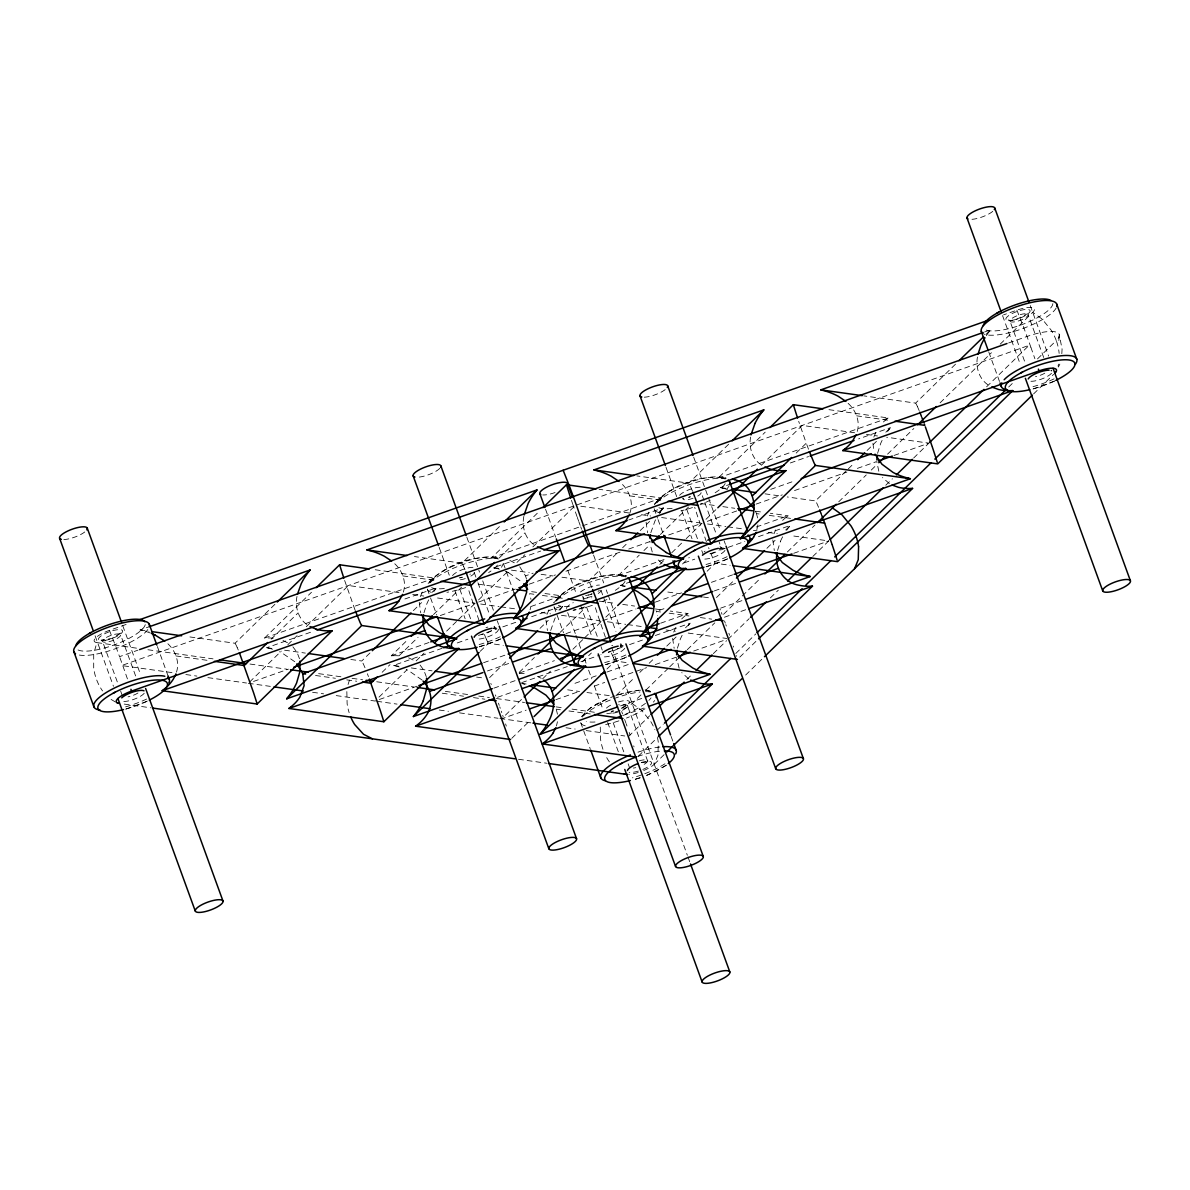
<?xml version="1.0" encoding="UTF-8"?>
<svg xmlns="http://www.w3.org/2000/svg" width="1190" height="1190" viewBox="0 0 1190 1190"><rect width="100%" height="100%" fill="white"/><g stroke="black" fill="none" stroke-linecap="round" stroke-linejoin="round"><path stroke-width="0.75" stroke-dasharray="5 3.75" d="M872.895 443.498L874.204 452.007M672.618 638.39L674.165 648.312M1061.822 353.713L1062.075 349.131L1059.293 334.688L1058.788 341.084L1059.308 335.937M419.237 602.244L420.739 612.835M545.942 619.99L547.445 630.566M646.096 522.202L647.598 532.793M772.801 539.933L774.303 550.524M346.84 691.598L347.123 703.707A49.549 41.962 -82 0 0 349.146 712.661M600.266 727.075L600.548 739.183A49.549 41.962 -82 0 0 603.27 750.191M757.911 524.864L756.557 530.963M750.607 437.057C748.57 447.708 752.556 459.786 762.136 465.513M977.466 357.015C975.443 367.651 979.43 379.744 988.994 385.471M557.456 721.705L556.444 725.96M296.994 596.428C294.793 607.064 298.407 619.291 307.883 625.271M523.853 516.386C521.577 527.215 525.459 539.695 535.277 545.57M530.785 606.826L530.071 609.845M877.566 453.36L880.645 443.528A60.958 51.646 -82 0 1 882.906 438.842M423.982 612.746L426.913 603.628A60.958 51.646 -82 0 1 429.173 598.942M550.702 630.492L554.719 618.993A62.892 53.267 -82 0 1 555.284 617.818M650.841 532.704L654.872 521.205A62.892 53.267 -82 0 1 656.032 518.885M677.408 648.223L680.338 639.104A60.958 51.646 -82 0 1 683.224 633.288M777.561 550.435L780.491 541.316M1058.044 366.133L1058.535 364.155M857.246 431.435C860.296 421.26 855.789 410.223 848.113 403.336M348.06 684.518L349.458 680.13M176.492 672.157C180.017 661.357 174.9 649.502 166.451 642.496M403.351 592.114C406.712 581.821 402.235 570.441 394.396 563.42M873.832 437.132L876.257 431.152M420.278 596.636L423.06 590.299M546.984 614.367L549.78 608.03M673.704 632.113L676.485 625.762M629.837 513.217C634.047 502.18 628.975 489.64 620.183 482.396M647.33 515.999L648.877 512.191M774.036 533.745L775.597 529.922M126.11 624.467L109.435 630.343A17.419 4.924 -20 0 0 95.765 637.78A17.419 4.924 -20 0 0 96.881 642.6L93.698 653.712L93.698 668.23A49.549 41.962 -82 0 0 101.299 689.084L102.548 690.929M554.406 602.185C570.679 582.639 600.98 571.631 626.029 575.975M654.56 504.396C670.833 484.851 701.133 473.843 726.183 478.202M1058.401 367.026L1059.844 364.11M428.117 583.487C445.001 564.952 473.62 554.495 498.476 557.842M581.389 716.752L590.612 707.648L609.816 697.742M643.745 770.495A17.419 4.924 -20 0 0 654.277 764.277L657.936 755.293L658.308 742.337A49.474 40.237 45.7 0 0 656.984 735.837M662.161 509.558L663.663 507.669L628.751 519.985M889.019 429.501L890.522 427.627L858.644 438.872M404.912 598.972L436.789 587.726L435.287 589.6A60.958 51.646 -82 0 0 433.889 591.549M655.303 635.519L690.215 623.188L688.712 625.077A60.958 51.646 -82 0 0 686.6 628.008M531.632 616.703L563.51 605.457L562.096 607.212A62.892 53.267 -82 0 0 559.88 610.262M758.491 536.66L790.368 525.415L788.866 527.289A60.958 51.646 -82 0 0 786.04 531.231M984.606 331.98L990.675 329.838L989.173 331.727A60.958 51.646 -82 0 0 986.346 335.669M274.905 604.327L235.025 643.255L187.559 636.62M273.194 638.182A62.892 53.267 -82 0 0 266.724 637.989L264.567 638.048L311.483 592.263M271.171 639.194L298.11 612.88M249.632 682.004L281.257 651.123M287.846 644.683L297.069 635.683M306.291 626.684L348.462 585.51L399.885 592.709M369.956 652.983L361.745 661L349.875 659.334M413.346 610.619L421.558 602.601M432.104 592.293L436.789 587.726M499.428 526.575L461.899 563.212L414.418 556.563M393.429 655.69L391.287 655.794L407.694 639.759M433.502 614.576L461.646 587.087M493.582 557.902L491.425 558.006L538.341 512.206M382.154 672.276L390.022 664.6M399.007 655.839L418.092 637.2M499.146 558.051L524.969 532.837M379 697.147L406.861 669.94M416.143 660.881L424.101 653.102M446.652 631.087L457.257 620.734M458.596 619.425L477.16 601.292M478.484 599.998L507.669 571.512M516.951 562.439L524.909 554.674M532.867 546.909L575.32 505.453M480.239 651.287L488.45 643.269L503.281 645.352M489.626 677.586L507.223 660.42M540.052 628.35L548.263 620.347M558.824 610.039L563.51 605.457M616.747 553.469L588.604 580.958L560.416 577.001M622.623 547.742L626.133 544.306M640.205 530.576L649.591 521.413M658.962 512.25L663.663 507.669M728.622 444.242L688.757 483.17L636.829 475.896M519.167 672.38L534.414 657.505M560.207 632.307L586.015 607.123M626.773 575.871A62.892 53.267 -82 0 0 620.288 575.677L618.145 575.752L639.253 555.135M643.939 550.553L649.799 544.827M660.361 534.533L688.504 507.044M725.826 477.993A60.958 51.646 -82 0 0 720.441 477.919L718.299 477.964L765.2 432.163M521.503 699.467L501.734 718.76L526.159 710.147M542.581 678.88L550.494 671.16M572.896 649.279L583.442 638.985M584.751 637.706L600.563 622.266M605.844 617.119L616.375 606.826M659.87 564.372L665.136 559.226M671.725 552.785L684.904 539.918M686.213 538.639L702.04 523.198L667.129 535.515M705.982 519.331L716.529 509.037M761.332 465.29L802.179 425.41L855.446 432.863M582.401 661.789L591.37 653.013M682.539 564.001L689.278 557.426M796.17 453.063L806.27 443.201L798.683 421.349M511.745 738.35L529.327 721.17M606.945 669.018L615.156 661.015L627.026 662.666M707.098 571.245L715.309 563.227L730.139 565.295M616.346 695.332L633.928 678.151M639.803 672.424L643.314 668.988M649.175 663.261L652.7 659.84M666.772 646.096L676.143 636.933M685.529 627.77L690.215 623.188M716.499 597.544L734.081 580.363M766.925 548.307L775.121 540.29M785.683 529.996L790.368 525.415M845.956 471.136L815.477 500.901L787.274 496.959M848.306 468.845L852.992 464.264M867.064 450.519L876.45 441.371M885.836 432.208L890.522 427.627M955.496 364.185L915.616 403.113L863.687 395.853M985.975 334.42L990.675 329.838M606.796 713.613A17.419 4.924 -20 0 0 632.158 703.528L643.418 692.52M645.932 690.081L668.468 668.081M669.717 666.846L677.229 659.513M687.24 649.74L714.788 622.846M723.55 614.293L761.094 577.626M787.393 551.952L814.927 525.058M838.712 501.838L866.261 474.944M871.273 470.065L877.521 463.951M887.547 454.163L913.831 428.504M940.115 402.83L991.448 352.716M1000.21 344.163L1032.756 312.375A17.419 4.924 -20 0 0 1031.656 307.555A17.419 4.924 -20 0 0 1016.885 310.159L1003.542 314.874M628.454 736.506L649.666 715.785M686.809 679.52L692.119 674.328M713.346 653.607L726.614 640.666M727.938 639.357L749.164 618.636M770.376 597.915L778.334 590.151M812.83 556.474L828.746 540.929L790.175 535.53M885.791 485.237L892.426 478.767M913.637 458.046L928.23 443.796M986.599 386.81L1029.053 345.368L121.588 665.552L174.856 673.005M656.91 730.481L663.172 724.368M735.792 653.474L755.814 633.913M1008.689 387.018L1013.702 382.124M1037.487 358.904L1056.259 340.563A49.474 40.237 45.7 0 0 1051.32 330.344L1042.128 319.069L1032.756 312.375M638.45 756.081L656.047 738.916M739.778 657.148L756.2 641.127M654.277 764.277L665.537 753.27M745.654 675.042L763.192 657.936M1033.589 393.92L1053.626 374.359M659.796 499.264L661.447 498.015L599.12 489.298M786.501 516.995L788.152 515.761L770.346 513.262M686.347 614.784L687.999 613.549L670.193 611.05M375.222 569.757L434.573 578.072L432.922 579.307A62.892 51.17 45.7 0 0 428.296 583.457M828.954 409.672L888.305 417.973L886.654 419.207A62.892 51.17 45.7 0 0 881.299 424.131M544.975 593.527L561.293 595.803L559.746 596.963A60.958 49.593 45.7 0 0 553.573 602.765M666.281 765.363L647.077 775.27M442.903 571.14L444.688 570.144M669.762 491.083L671.547 490.102M569.623 588.871L571.393 587.875M596.175 704.391L597.96 703.409M621.775 708.095L627.636 703.974L627.472 705.7A9.624 2.722 -20 0 0 620.198 705.611M146.682 701.52L125.634 709.195M1054.132 381.336L1033.084 389.011M500.246 639.223L479.213 646.884M727.12 559.166L706.072 566.842M624.854 657.906L605.918 664.63M150.446 633.065A62.892 51.17 45.7 0 0 142.369 630.536L140.078 629.971L150.699 626.223M109.435 630.343L115.846 646.601A49.474 1.651 70.6 0 1 119.55 656.657L137.906 650.186M1008.659 342.943L1027 336.472A32.1 9.059 -20 0 1 1056.259 340.563A49.474 40.237 45.7 0 1 1058.907 351.199L1059.145 353.4M264.567 638.048L434.573 578.072M491.425 558.006L580.988 526.411M582.505 525.876L661.447 498.015M718.299 477.964L888.305 417.973M269.089 648.253L266.783 647.702L313.848 631.102M499.369 569.162A62.892 51.17 45.7 0 0 495.947 568.24L493.657 567.66L540.706 551.059M722.806 488.153L720.515 487.617L731.136 483.869M790.339 462.97L808.56 456.544M519.762 566.767L525.519 575.856L533.15 573.163M770.689 489.358L793.581 481.281M253.544 681.439L288.441 669.122M440.27 615.557L475.167 603.241L434.766 597.588M478.663 602.006L515.315 589.08M529.267 584.156L555.447 574.919M565.919 571.23L620.02 552.13M628.736 549.051L649.681 541.673M707.262 521.354L736.937 510.882M756.126 504.099L782.306 494.876M794.518 490.563L846.878 472.088M857.35 468.399L876.539 461.616M893.988 455.458L928.899 443.141L886.654 437.236M391.287 655.794L429.233 642.407M530.933 606.513L561.293 595.803M618.145 575.752L665.195 559.136M756.275 527.006L788.152 515.761M399.215 666.95A62.892 51.17 45.7 0 0 395.794 666.013L393.503 665.448L442.07 648.297M457.257 642.942L467.878 639.194M478.499 635.445L496.721 629.019M502.79 626.877L517.977 621.522M622.668 585.941L620.362 585.391L630.983 581.642M684.116 562.9L694.737 559.151M709.924 553.796L715.993 551.654M720.545 550.048L726.614 547.906M728.131 547.37L744.836 541.48M417.065 686.199L375.014 701.029L334.613 695.377M483.631 662.696L506.404 654.664M565.964 633.645L601.01 621.284M602.765 620.674L636.04 608.923M655.318 602.125L681.587 592.858M711.367 582.341L734.141 574.309M793.715 553.29L828.746 540.929M487.439 670.967L510.332 662.889M663.946 608.7L656.315 611.392L656.047 610.663M714.312 590.924L735.673 583.383M519.509 672.99L554.421 660.673M660.673 623.188L687.999 613.549M493.85 688.162L516.609 680.13M720.709 608.12L743.482 600.087M521.726 682.644L567.273 666.579M580.928 661.759L599.15 655.333M608.254 652.12L615.84 649.443M617.357 648.907L623.426 646.765M629.51 644.623L644.683 639.268M497.584 697.28L518.84 689.784M724.442 617.223L747.216 609.191M574.963 683.313L596.339 675.771M607.019 672.008L631.429 663.38M555.834 699.675L580.259 691.063M594.227 686.124L604.698 682.435M611.675 679.966L646.572 667.664M655.303 664.585L676.247 657.192M693.696 651.034L725.112 639.952M620.555 705.893L643.329 697.861M622.772 715.547L645.545 707.514M591.014 594.256L592.129 593.855A12.837 3.63 -20 0 1 586.12 595.699M616.822 695.153L639.685 690.007M640.071 777.843L632.485 780.149M688.921 497.137L690.036 496.825M462.062 577.195L459.92 577.7M588.767 594.926L585.614 595.61M641.559 762.552L648.966 761.912L647.494 760.663L627.472 705.7A9.624 2.722 -20 0 1 622.058 710.46M613.192 710.951L611.229 711.263M719.266 548.426L722.553 548.605L721.438 548.144L719.191 542.209M519.197 673.466L520.149 673.421A60.958 51.646 -82 0 1 527.72 673.793M620.704 646.111L622.4 646.393L619.678 641.707M493.508 628.35L495.68 628.662L492.957 623.962M645.099 689.873L653.131 691.807M856.621 415.816L890.715 420.591M866.454 434.41L877.476 435.957M720.515 487.617L726.45 488.436M765.021 493.835L779.866 495.918M700.613 503.504L716.93 505.795M722.865 506.628L734.736 508.279M755.516 511.194L762.924 512.236M629.763 495.858L663.856 500.633M755.591 511.447L756.468 513.604L760.737 514.199M769.261 515.389L790.562 518.379M580.824 506.226L630.417 513.173M641.425 514.705L650.618 515.999M661.625 517.546L700.196 522.931M707.544 523.972L725.9 526.53M727.745 526.798L744.271 529.104M753.448 530.398L757.123 530.904M768.145 532.451L777.323 533.73M493.657 567.66L499.592 568.493M511.462 570.144L529.253 572.643M541.123 574.309L552.993 575.96M620.362 585.391L626.297 586.224M667.843 592.04L679.713 593.706M703.454 597.023L709.389 597.856M478.202 584.171L513.812 589.154M531.618 591.653L537.553 592.486M598.986 601.084L615.304 603.36M622.727 604.401L634.582 606.067M655.363 608.968L662.785 610.009M402.889 575.915L435.57 580.482M533.864 594.241L529.61 593.646L530.993 599.418M542.387 595.431L562.275 598.228M660.584 611.987L656.315 611.392L657.49 615.721M669.107 613.177L688.995 615.959M700.36 617.551L711.724 619.142M412.737 594.494L423.744 596.041M480.686 604.014L499.041 606.588M500.886 606.841L517.412 609.161M541.286 612.493L550.464 613.787M561.487 615.319L600.043 620.719M607.391 621.745L625.762 624.319M627.591 624.572L644.117 626.892M666.162 629.971L675.34 631.265M688.192 633.065L726.763 638.465M140.078 629.971L148.973 631.221M266.783 647.702L272.718 648.535M284.589 650.201L305.369 653.102M393.503 665.448L399.438 666.281M411.309 667.932L432.074 670.848M476.595 677.08L482.53 677.898M521.696 683.387L526.144 684.012M567.689 689.828L579.56 691.494M586.982 692.52L609.235 695.644M96.881 642.6L139.111 648.52M147.917 649.74L213.04 658.858M249.989 664.035L286.954 669.211M318.623 673.644L341.5 676.842M352.062 678.33L362.623 679.802M376.709 681.766L413.659 686.942M445.343 691.375L468.22 694.588M478.782 696.061L489.343 697.533M496.379 698.53L524.537 702.472M556.221 706.905L563.257 707.886M572.048 709.121L596.696 712.572M176.031 655.958L208.711 660.539M315.529 675.489L335.416 678.27M346.781 679.862L356.732 681.245M442.249 693.22L463.55 696.21M473.501 697.593L484.865 699.185M556.176 709.166L560.431 709.761M568.954 710.966L590.27 713.941M185.863 674.552L196.886 676.098M207.908 677.631L246.479 683.03M248.308 683.283L270.338 686.377M312.583 692.283L323.606 693.83M376.858 701.282L397.058 704.108M439.288 710.028L448.481 711.308M459.489 712.855L498.06 718.254M499.904 718.507L531.112 722.88M566.009 727.759L575.187 729.053M586.209 730.586L624.78 735.985M124.266 704.093L150.669 707.797M518.498 759.279L546.656 763.221M522.083 683.61L522.514 683.715A62.892 51.17 45.7 0 1 524.775 684.354M408.646 657.832L415.072 660.911M509.856 560.431L516.267 563.837M282.997 640.488L288.352 643.18M537.478 676.396L541.257 678.33M508.695 572.777L522.157 582.193M115.371 701.996L110.105 698.798M632.158 703.528L641.529 710.207L650.707 721.482A49.474 40.237 45.7 0 1 654.887 729.678M889.376 483.586L882.474 477.547M661.982 563.301L655.601 557.604M688.549 678.821L681.736 672.573M294.778 661.714L281.822 652.834A62.892 51.17 45.7 0 0 279.501 651.748M422.004 679.981L408.542 670.565A62.892 51.17 45.7 0 0 406.221 669.479M292.904 646.824L297.098 652.462L299.538 658.873M420.085 665.046L423.819 670.208L426.258 676.604M609.399 761.883L608.135 760.038A49.549 41.962 -82 0 1 605.903 756.186M917.356 406.385L919.156 410.58M613.43 657.743L610.827 651.57M463.624 566.47L464.993 569.638M679.133 668.215L676.604 657.832M1016.885 310.159L1023.296 326.417A49.474 1.651 70.6 0 1 1030.838 347.153M486.308 639.09L484.107 633.824M237.167 647.434L238.268 650.023M490.815 683.417L491.291 684.533M818.571 507.327L817.203 504.158A62.892 2.112 70.6 0 0 815.656 501.183M652.254 551.996L650.246 544.589M591.846 587.711L590.746 585.123A60.958 2.038 70.6 0 0 588.812 581.255M364.988 667.754L363.887 665.165A60.958 2.038 70.6 0 0 361.938 661.313M692.446 490.994L690.899 487.335A60.958 2.038 70.6 0 0 688.951 483.467M618.86 704.302L619.172 705.09M710.802 553.35L713.584 559.969A62.892 2.112 70.6 0 0 715.116 562.944M720.01 609.012L720.366 609.935M367.383 673.763L368.469 676.589M721.378 612.538L722.047 614.278M878.83 471.255L876.911 462.27M709.032 548.798L708.586 547.638M621.671 711.471L622.593 713.926M355.007 609.935L344.594 580.348M808.516 449.24L806.27 443.201M581.642 529.282L580.69 526.739M495.412 694.93L495.873 696.18M580.185 525.37L578.876 521.77M1030.243 305.547L1048.628 356.078M1043.704 357.506L1028.13 314.829A9.624 2.722 -20 0 1 1014.594 321.865A9.624 2.722 -20 0 1 1014.401 316.942A9.624 2.722 -20 0 1 1028.13 314.829C1029.945 310.04 1014.282 323.68 1008.525 319.946L1010.013 321.196L1025.007 362.429M1002.53 315.573L1020.291 364.363M988.801 352.062L999.526 381.529M693.711 457.243L720.352 530.428M724.145 540.885L725.424 544.365M697.756 496.052A9.624 2.722 -20 0 0 701.074 492.392L704.197 500.975M704.822 502.701L716.692 535.336M706.384 541.703L697.459 515.88A60.958 2.038 70.6 0 1 694.692 507.267M686.749 509.335L697.995 540.26M701.758 550.568L703.007 554.005M665.998 467.268L676.783 496.899M681.855 510.837L692 538.713M654.158 508.71L657.505 518.141M658.04 519.584L663.128 533.596M671.101 736.402L673.079 741.831M593.557 555.031L603.702 582.907M606.245 589.883L607.51 593.364M608.149 595.104L620.198 628.216M600.92 590.166L615.929 631.399M611.883 647.91L687.344 855.253M687.984 856.993L689.888 862.229M582.847 596.815L584.097 600.251M586.596 607.123L597.231 636.323M600.98 646.631L602.229 650.067M545.556 509.29L555.7 537.181M567.749 570.278L576.005 592.932M580.437 605.13L591.846 636.501M613.162 722.642L623.783 751.842M628.156 763.876L629.421 767.312M567.675 612.627L575.291 633.526M575.93 635.282L581.003 649.219M584.796 659.677L586.075 663.157M588.604 670.119L591.772 678.836M594.316 685.812L603.196 710.207M607.629 722.404L618.413 752.02M554.064 606.781L563.51 632.827M580.69 722.583L590.166 748.629M514.065 592.828L502.82 561.918A40.118 11.32 -20 0 1 501.392 567.273M466.852 537.3L479.525 572.137M482.709 580.854L494.118 612.225M497.286 620.927L498.551 624.423M474.2 572.435L477.324 581.018M477.949 582.743L489.209 613.668M459.876 589.392L471.136 620.302M439.14 547.326L449.285 575.201M454.997 590.88L465.141 618.755M427.344 589.05L430.021 596.473M430.542 597.915L436.804 615.096M157.377 646.557L168.102 676.024M122.778 625.747L140.539 674.537M135.63 675.965L120.681 635.014A9.624 2.722 -20 0 1 107.145 642.05A9.624 2.722 -20 0 1 106.951 637.126A9.624 2.722 -20 0 1 120.681 635.014L120.785 633.02L111.845 638.435L101.076 640.131L102.548 641.395L117.557 682.614M120.681 691.212L122.555 696.358M95.081 635.772L113.467 686.303M724.502 620.927L725.305 623.129M624.616 719.444L625.94 723.118M478.99 620.302L469.916 593.87A62.892 2.112 70.6 0 1 467.819 587.31M605.442 637.304L597.306 613.668A60.958 2.038 70.6 0 1 594.539 605.056M578.608 521.041L577.299 517.382M554.138 607.064L554.228 607.331A40.118 11.32 -20 0 0 557.098 609.786M498.446 703.171L499.235 705.373M427.418 589.333L427.522 589.6A40.118 11.32 -20 0 0 431.925 592.531M725.826 624.601L726.346 626.059M626.208 723.847L626.981 726.034M1030.882 347.272L1034.884 358.726M577.046 516.653L574.354 508.889M499.755 706.845L500.261 708.303M756.468 513.604L757.643 517.947M525.519 575.856L526.411 578.831M501.273 711.189L501.764 712.617M728.875 633.259L729.574 635.282M127.434 678.91L123.433 667.471A49.474 1.651 70.6 0 0 119.55 656.657M629.183 732.4L630.09 735.048M574.115 508.219L572.821 504.382M502.701 715.339L503.162 716.663M572.613 503.772L571.453 500.291M505.601 723.922L506.3 726.079M556.429 709.894L557.456 714.223M650.008 541.554L650.038 542.313M1056.229 307.868A40.118 11.32 -20 0 1 1023.088 328.455A40.118 11.32 -20 0 1 984.264 334.167M1052.852 303.629A36.905 10.427 -20 0 1 1021.407 324.825A36.905 10.427 -20 0 1 983.922 328.618M1054.087 378.866A40.118 11.32 -20 0 1 1031.73 387.033M1044.775 373.184A9.624 2.722 -20 0 1 1035.508 376.68M1054.771 380.889A36.905 10.427 -20 0 1 1032.161 389.115M1051.499 373.273A12.837 3.63 -20 0 1 1041.012 379.268A12.837 3.63 -20 0 1 1029.439 381.097M654.678 700.523A40.118 11.32 -20 0 1 653.34 702.13M644.935 708.809A40.118 11.32 -20 0 1 626.49 718.061M618.904 720.857A40.118 11.32 -20 0 1 603.657 724.963M585.212 725.796A40.118 11.32 -20 0 1 580.794 722.865M583.546 715.904A40.118 11.32 -20 0 1 639.923 692.015M645.545 691.658A40.118 11.32 -20 0 1 651.674 692.238M651.034 697.861A36.905 10.427 -20 0 1 648.907 700.389M645.471 703.35A36.905 10.427 -20 0 1 623.724 714.878M595.015 722.003A36.905 10.427 -20 0 1 586.239 721.408M582.579 717.079A36.905 10.427 -20 0 1 603.985 700.389A36.905 10.427 -20 0 1 640.607 690.2M645.709 690.304A36.905 10.427 -20 0 1 651.466 692.491M617.625 712.155A9.624 2.722 -20 0 1 609.563 712.572M618.503 701.936A12.837 3.63 -20 0 1 629.406 701.639A12.837 3.63 -20 0 1 621.611 708.318M613.847 710.966A12.837 3.63 -20 0 1 611.571 711.412M606.469 708.08A12.837 3.63 -20 0 1 613.713 703.692M664.942 763.787A40.118 11.32 -20 0 1 632.426 777.829M637.989 752.154A40.118 11.32 -20 0 1 659.929 746.993M639.268 760.841A9.624 2.722 -20 0 1 647.494 760.678A9.624 2.722 -20 0 1 641.246 765.795M635.787 767.624A9.624 2.722 -20 0 1 633.288 768.071M666.236 765.096A36.905 10.427 -20 0 1 645.843 775.627M640.131 777.71A36.905 10.427 -20 0 1 632.768 779.941M637.647 756.483A36.905 10.427 -20 0 1 661.878 751.009M641.231 762.507A12.837 3.63 -20 0 1 651.614 762.641A12.837 3.63 -20 0 1 642.63 769.543M638.39 771.075A12.837 3.63 -20 0 1 629.123 772.31M147.828 629.57A40.118 11.32 -20 0 1 113.675 649.353A40.118 11.32 -20 0 1 76.8 654.351M145.269 624.631A36.905 10.427 -20 0 1 114.374 644.861A36.905 10.427 -20 0 1 77.32 649.532M146.638 699.051A40.118 11.32 -20 0 1 124.281 707.232M137.951 692.982A9.624 2.722 -20 0 1 128.044 696.864M147.307 701.074A36.905 10.427 -20 0 1 124.712 709.299M144.243 693.205A12.837 3.63 -20 0 1 133.86 699.348A12.837 3.63 -20 0 1 121.99 701.297M729.217 485.698A40.118 11.32 -20 0 1 726.926 488.822M710.237 500.187A40.118 11.32 -20 0 1 700.077 504.753M692.491 507.55A40.118 11.32 -20 0 1 680.918 510.852M660.569 512.816A40.118 11.32 -20 0 1 654.143 508.413M657.133 502.596A40.118 11.32 -20 0 1 690.126 484.36A40.118 11.32 -20 0 1 725.26 478.93M725.186 483.601A36.905 10.427 -20 0 1 713.048 494.043M672.127 508.338A36.905 10.427 -20 0 1 658.903 507.773M656.374 502.924A36.905 10.427 -20 0 1 688.846 482.515A36.905 10.427 -20 0 1 724.799 478.93M693.071 498.223A9.624 2.722 -20 0 1 682.971 498.446M690.483 496.81A12.837 3.63 -20 0 1 688.638 497.361M683.64 498.298A12.837 3.63 -20 0 1 682.763 498.357M679.579 495.293A12.837 3.63 -20 0 1 690.646 489.09A12.837 3.63 -20 0 1 702.13 487.617M727.075 556.697A40.118 11.32 -20 0 1 704.718 564.863M720.01 546.656A9.624 2.722 -20 0 1 719.087 550.167A9.624 2.722 -20 0 1 709.374 554.317M704.063 551.937A9.624 2.722 -20 0 1 705.09 551.134M727.759 558.72A36.905 10.427 -20 0 1 705.149 566.946M724.993 550.375A12.837 3.63 -20 0 1 714.64 556.861A12.837 3.63 -20 0 1 702.174 558.854M719.965 548.129A12.837 3.63 -20 0 1 724.457 548.471M465.617 587.592A40.118 11.32 -20 0 1 446.919 592.308M430.274 582.639A40.118 11.32 -20 0 1 463.267 564.417A40.118 11.32 -20 0 1 498.402 558.973M497.42 565.086A36.905 10.427 -20 0 1 488.629 572.583M444.346 588.5A36.905 10.427 -20 0 1 431.628 587.637M429.516 582.966A36.905 10.427 -20 0 1 462.538 562.364A36.905 10.427 -20 0 1 498.179 559.226M474.26 572.702A9.624 2.722 -20 0 1 470.228 576.466M465.275 578.593A9.624 2.722 -20 0 1 456.826 579.664M470.392 574.071A12.837 3.63 -20 0 1 469.901 574.324M462.389 577.239A12.837 3.63 -20 0 1 459.414 577.953M452.512 575.588A12.837 3.63 -20 0 1 462.613 569.549A12.837 3.63 -20 0 1 474.498 567.437M500.216 636.754A40.118 11.32 -20 0 1 477.859 644.921M493.835 626.966A9.624 2.722 -20 0 1 493.865 628.692M491.529 630.67A9.624 2.722 -20 0 1 481.623 634.553M485.996 627.591A9.624 2.722 -20 0 1 487.84 627.085M500.886 638.762A36.905 10.427 -20 0 1 479.496 646.676M498.283 629.198A12.837 3.63 -20 0 1 490.131 635.951A12.837 3.63 -20 0 1 475.851 639.045M494.014 628.097A12.837 3.63 -20 0 1 496.885 628.261M606.915 599.522A40.118 11.32 -20 0 1 599.938 602.542M592.337 605.338A40.118 11.32 -20 0 1 573.625 610.053M556.98 600.385A40.118 11.32 -20 0 1 591.742 581.553A40.118 11.32 -20 0 1 626.669 577.21M625.033 581.389A36.905 10.427 -20 0 1 615.334 590.329M569.296 606.409A36.905 10.427 -20 0 1 558.333 605.368M556.102 601.143A36.905 10.427 -20 0 1 589.184 580.125A36.905 10.427 -20 0 1 625.107 577.239M600.98 590.448A9.624 2.722 -20 0 1 598.243 593.438M591.995 596.339A9.624 2.722 -20 0 1 582.788 596.547M599.358 590.508A12.837 3.63 -20 0 1 598.049 591.281M580.497 592.01A12.837 3.63 -20 0 1 599.448 585.049M625.806 655.006A40.118 11.32 -20 0 1 604.565 662.652M620.243 644.549A9.624 2.722 -20 0 1 620.258 646.81M618.25 648.416A9.624 2.722 -20 0 1 608.343 652.284M611.779 645.62A9.624 2.722 -20 0 1 612.716 645.322M626.609 656.984A36.905 10.427 -20 0 1 603.806 665.032M624.705 648.386A12.837 3.63 -20 0 1 614.739 654.56A12.837 3.63 -20 0 1 602.557 656.776M600.935 654.783A12.837 3.63 -20 0 1 601.039 654.56M620.273 645.873A12.837 3.63 -20 0 1 623.322 645.932M665.195 389.621A14.726 4.165 -20 0 1 644.251 397.192M555.031 492.541A14.726 4.165 -20 0 1 542.759 494.951M439.779 468.354A14.726 4.165 -20 0 1 416.693 477.235M84.758 531.975A14.726 4.165 -20 0 1 63.814 539.546M992.758 211.344A14.726 4.165 -20 0 1 969.924 219.332M584.513 606.915A14.726 4.165 -20 0 1 573.03 610.291M566.366 608.521A14.726 4.165 -20 0 1 573.297 602.616M582.892 598.927A14.726 4.165 -20 0 1 591.787 597.841M638.212 772.503A17.419 4.924 -20 0 1 629.51 774.333M614.977 660.733A62.892 2.112 70.6 0 1 613.445 657.787M681.721 618.934A62.892 51.17 45.7 0 1 686.377 614.813M654.441 504.173A62.892 51.17 45.7 0 1 659.81 499.294M505.2 571.215A62.892 51.17 45.7 0 1 508.695 572.747M462.077 563.495A62.892 2.112 70.6 0 1 463.609 566.44M269.089 648.282A62.892 51.17 45.7 0 1 272.51 649.205M915.809 403.395A62.892 2.112 70.6 0 1 917.341 406.34M722.806 488.183A62.892 51.17 45.7 0 1 727.388 489.477M633.705 745.892A60.958 2.038 70.6 0 1 634.032 746.889M782.618 520.402A62.892 51.17 45.7 0 1 786.53 517.025M393.429 655.72A62.892 53.267 -82 0 1 401 656.047M733.189 646.066A60.958 2.038 70.6 0 1 733.531 647.107M736.208 655.482A60.958 2.038 70.6 0 1 736.461 656.3M488.242 642.957A60.958 2.038 70.6 0 1 486.323 639.164M659.32 513.485A62.892 53.267 -82 0 1 662.176 509.573M780.432 541.286A60.958 51.646 -82 0 1 782.752 536.63M622.653 586.001A60.958 49.593 45.7 0 1 624.928 586.581M493.582 557.976A60.958 51.646 -82 0 1 497.866 557.976M235.233 643.567A60.958 2.038 70.6 0 1 237.152 647.375M887.606 431.449A60.958 51.646 -82 0 1 889.064 429.545M1012.571 320.214A12.837 3.63 -20 0 0 1030.094 310.739A12.837 3.63 -20 0 0 1011.292 313.996A12.837 3.63 -20 0 0 1012.571 320.214M105.122 640.399A12.837 3.63 -20 0 0 122.644 630.923A12.837 3.63 -20 0 0 103.842 634.196A12.837 3.63 -20 0 0 105.122 640.399"/><path stroke-width="1.5" d="M876.866 459.98L877.209 455.517M676.574 654.783L677.021 650.365M650.052 538.505L650.454 534.846M423.595 614.888C420.308 629.317 430.096 644.787 444.807 647.405A62.892 53.267 -82 0 0 456.767 648.535L458.909 648.476L383.864 721.75L288.902 708.466L290.553 707.232M550.301 632.619C547.311 646.2 555.641 661.09 569.341 664.526A60.958 51.646 -82 0 0 583.472 666.251M777.159 552.577C773.887 567.02 783.675 582.49 798.371 585.093A62.892 53.267 -82 0 0 810.331 586.239L812.487 586.164L758.536 638.837M524.136 514.958L528.152 503.459A62.892 53.267 -82 0 1 535.47 491.842L536.943 489.938L366.937 549.914L369.242 550.464M750.994 434.915L755.01 423.417M297.426 594.316L301.293 583.516A62.892 53.267 -82 0 1 308.597 571.884L310.084 569.98L150.699 626.223M978.016 354.174L980.798 345.755A60.958 51.646 -82 0 1 984.978 337.752M175.912 673.882L175.465 674.983M402.562 594.39L398.769 601.188A62.892 51.17 45.7 0 1 390.677 609.414L389.056 610.678L484.003 623.977L559.062 550.687L556.905 550.791A60.958 51.646 -82 0 1 542.759 549.081L537.404 546.805M529.267 612.121L526.709 617.119A60.958 49.593 45.7 0 1 517.367 627.13L515.761 628.409L610.723 641.707L685.767 568.433L683.759 568.523M555.834 727.64L553.276 732.653M423.268 700.642L426.704 688.653L426.57 678.107M629.198 514.883L625.643 521.146A62.892 51.17 45.7 0 1 617.536 529.357L615.914 530.636L710.876 543.919L785.921 470.645L783.779 470.749M755.903 532.614L753.568 537.077M856.056 434.841L852.501 441.103A62.892 51.17 45.7 0 1 844.409 449.314M175.242 675.518L173.13 679.431A60.958 49.593 45.7 0 1 163.789 689.441L162.182 690.721L257.144 704.019L332.203 630.745L330.046 630.849M854.569 568.701L858.243 559.716L858.6 546.775M1055.827 371.548L1054.875 373.139A17.419 4.924 -20 0 0 1053.76 368.32A17.419 4.924 -20 0 0 1038.989 370.908L131.54 691.107A17.419 4.924 -20 0 0 117.884 698.53A17.419 4.924 -20 0 0 119 703.364L117.17 702.755M737.428 659.438L642.481 646.155L644.132 644.921A62.892 51.17 45.7 0 0 652.224 636.695L656.776 627.591L657.832 618.547M414.804 714.788L413.391 716.544L492.333 688.698M286.686 698.813L456.692 638.822L361.73 625.538L286.686 698.813L288.188 696.923A60.958 51.646 -82 0 0 296.622 682.941L299.895 671.636L299.984 661.134M666.192 552.532A60.958 49.593 45.7 0 0 681.26 558.17L683.551 558.779L513.545 618.77L515.047 616.881A62.892 53.267 -82 0 0 522.365 605.249L526.635 592.308L526.724 580.333M619.083 481.459L611.139 476.179A60.958 49.593 45.7 0 0 596.101 470.481L593.944 469.901L763.816 409.881L762.314 411.77A62.892 53.267 -82 0 0 754.981 423.402M617.521 706.964L540.111 734.289L541.614 732.4A62.892 53.267 -82 0 0 548.932 720.768C555.626 708.035 556.459 689.56 543.86 680.115M717.674 609.191L640.265 636.501L641.767 634.627A60.958 51.646 -82 0 0 650.201 620.63C659.007 604.312 652.15 580.14 632.247 576.823A62.892 53.267 -82 0 0 631.161 576.54M740.403 538.713L815.462 465.439L910.409 478.737L740.403 538.713L741.905 536.839A62.892 53.267 -82 0 0 749.224 525.207C758.699 509.454 754.356 484.479 734.572 479.644M277.255 602.036L310.084 569.98M316.168 587.682L339.626 564.774L369.302 568.924M267.795 642.481L244.218 665.507L214.393 661.328M372.306 650.692L410.996 612.91M504.114 521.994L536.943 489.938M411.219 636.323L432.327 615.721M543.027 507.624L566.485 484.732L596.16 488.882M377.661 676.664L370.938 683.239L362.414 682.048M494.653 562.439L471.076 585.45L441.252 581.285M434.707 642.749L444.004 633.675M413.391 716.544L479.064 652.432M513.545 618.77L588.604 545.481L683.551 558.779M509.573 658.13L537.716 630.64M630.819 539.725L637.855 532.867M732.148 440.806L763.816 409.881M537.925 654.069L559.032 633.452M652.15 542.536L659.186 535.678M769.885 427.582L793.343 404.674L823.019 408.839M524.136 696.894L539.948 681.454M561.04 660.866L570.263 651.852M617.699 605.546L657.237 566.946M717.853 507.758L757.376 469.157M552.086 691.39L574.532 669.464M652.224 593.602L679.178 567.288M752.378 495.813L791.677 457.451M534.027 716.588L585.629 666.207L583.472 666.311M540.111 734.289L604.609 671.309M640.265 636.501L704.763 573.52M657.386 655.259L664.422 648.386M736.432 578.072L764.575 550.598M857.693 459.682L864.728 452.81M959.006 360.749L983.639 336.711M678.479 658.293L685.99 650.96M764.858 573.952L784.894 554.406M817.441 522.618L836.213 504.277M878.77 462.731L885.033 456.618M917.579 424.83L936.366 406.504M650.99 714.491L684.161 682.108M696.091 670.446L712.022 654.902M750.488 617.342L766.405 601.798M787.631 581.077L811.506 557.768M830.07 539.635L883.129 487.826M896.397 474.884L912.314 459.34M929.554 442.502L983.952 389.398M664.422 723.148L730.779 658.368M757.063 632.693L802.134 588.693M805.883 585.034L830.932 560.579M834.681 556.92L931.071 462.791M934.834 459.132L1006.19 389.457M658.397 736.625L712.334 683.952L710.192 684.057A62.892 53.267 -82 0 1 698.218 682.911L690.691 680.055M742.634 548.367L912.641 488.376L837.582 561.665L742.634 548.367L744.271 547.132M991.672 386.988L998.678 389.517A62.892 53.267 -82 0 0 1010.637 390.662L1012.779 390.603L937.735 463.877L842.773 450.579L844.424 449.344M666.787 752.05L741.905 678.716M764.441 656.716L1032.34 395.139M543.979 742.694L542.432 743.869L621.254 716.082M288.902 708.466L458.909 648.476M510.57 739.496L415.607 726.197L417.259 724.963A60.958 49.593 45.7 0 0 426.615 714.952C433.636 704.539 431.881 689.858 423.03 681.052M842.773 450.579L1012.779 390.603M89.324 633.452L91.109 632.455M996.774 313.253L998.559 312.271M113.229 693.205L115.073 692.223M466.792 630.893L468.652 629.912M1020.678 373.02L1022.522 372.039M693.666 550.851L695.51 549.869M593.513 648.639L595.372 647.658M620.079 764.159L621.924 763.177M139.453 619.752L988.518 320.17M822.959 390.365L820.803 389.859L983.089 332.516M139.572 649.591L1006.978 343.538M316.882 630.031L398.843 601.114M543.741 549.988L627.234 520.521M731.136 483.869L784.269 465.112M810.078 456.008L854.093 440.478M162.182 690.721L332.203 630.745M389.056 610.678L559.062 550.687M615.914 530.636L785.921 470.645M536.199 572.093L644.549 533.864M801.212 478.588L871.407 453.821M293.677 667.278L436.775 616.792M518.795 587.845L527.527 584.766M651.421 541.048L665.389 536.125M738.678 510.257L754.386 504.724M878.294 461.006L892.247 456.082M424.83 630.626L302.751 673.689L296.816 663.886M430.75 641.871L444.406 637.052M443.587 647.762L449.671 645.62M522.529 619.916L527.081 618.309M630.983 581.642L676.53 565.577M749.388 539.873L752.422 538.802M515.761 628.409L685.767 568.433M418.821 685.574L481.876 663.321M508.16 654.054L562.468 634.88M637.795 608.313L653.563 602.75M685.098 591.623L707.871 583.576M734.141 574.309L791.96 553.915M429.456 691.435L482.872 672.588M513.381 661.819L551.535 648.357M671.577 606.007L712.78 591.46M740.254 581.776L778.394 568.314M560.49 658.531L571.126 654.783M648.535 627.472L659.156 623.724M519.643 679.059L583.398 656.568L581.107 656.017A62.892 51.17 45.7 0 1 568.359 651.48L555.953 643.061L548.337 632.723M746.517 599.016L810.271 576.51L807.965 575.975M570.308 665.507L576.377 663.365M649.234 637.662L652.269 636.591M415.607 726.197L494.549 698.352M521.875 688.712L585.629 666.207M642.481 646.155L721.408 618.294M748.733 608.655L812.487 586.164M600.905 674.15L605.487 672.543M632.961 662.845L671.115 649.383M529.654 708.913L554.094 700.285M677.988 656.568L690.2 652.269M646.363 696.79L710.118 674.299L707.812 673.763M648.58 706.444L712.334 683.952M912.507 488.391L910.618 488.48A62.892 53.267 -82 0 1 898.524 487.35L892.069 485.029M820.803 389.859L862.215 395.645M894.969 421.186L924.809 425.365L924.288 423.923M593.944 469.901L633.854 475.479M732.386 489.269L756.126 492.601M737.711 508.695L752.541 510.778M668.111 501.228L697.95 505.408L707.277 532.57A62.892 2.112 70.6 0 1 710.385 542.357L710.876 543.919M794.831 518.974L824.655 523.139L832.048 544.41M733.114 565.711L810.271 576.51M366.937 549.914L406.995 555.522M632.232 587.057L655.973 590.374M682.673 594.122L701.966 596.815M516.772 589.571L525.683 590.82M640.518 606.9L652.388 608.566M567.957 599.016L597.797 603.196L607.138 630.358A62.892 2.112 70.6 0 1 610.232 640.146L610.723 641.707M715.978 619.737L723.089 620.734M645.962 627.145L656.969 628.692M506.256 645.768L583.398 656.568M632.961 663.499L710.118 674.299M151.948 631.637L181.624 635.787M308.329 653.518L343.94 658.501M435.049 671.264L470.66 676.247M532.079 684.845L555.819 688.162M220.076 659.84L246.464 663.544M290.464 669.702L308.061 672.157M366.148 680.293L373.184 681.275M417.184 687.433L434.781 689.903M526.292 702.71L554.451 706.652M305.592 674.09L302.751 673.689L304.119 685.604L299.85 697.176A60.958 49.593 45.7 0 1 290.509 707.172M489.12 699.779L496.23 700.776M594.524 714.536L622.935 718.522M274.012 686.883L303.405 691.003M400.732 704.629L430.111 708.734M532.956 723.133L547.638 725.186M542.328 743.943L635.802 757.019M152.424 708.035L514.972 758.789M548.412 763.474L625.851 774.303A17.419 4.924 -20 0 0 627.785 774.422M456.692 638.822L454.387 638.286M910.276 478.692L908.119 478.187M769.647 468.964L764.813 467.03M315.915 629.049L310.01 626.565M624.021 773.708L625.851 774.303M372.425 738.826L363.53 734.275L354.709 724.561A49.549 41.962 -82 0 1 350.634 716.722M155.117 635.088L164.785 641.113M664.124 564.536L669.494 566.752A60.958 51.646 -82 0 0 683.625 568.463M832.465 507.952L841.836 514.645L851.014 525.906A49.474 40.237 45.7 0 1 858.57 546.656M666.207 552.472L655.571 544.767L648.49 534.935M391.659 561.055L384.281 556.221A60.958 49.593 45.7 0 0 369.227 550.524M845.941 401.417L838.013 396.136A60.958 49.593 45.7 0 0 822.959 390.424M523.689 583.844L527.676 589.437M754.148 508.725L746.338 499.666L735.554 492.734A62.892 51.17 45.7 0 0 732.058 491.173M653.994 606.513L647.286 598.406L637.706 591.698A60.958 49.593 45.7 0 0 631.905 588.961M553.856 704.302L546.046 695.228L535.247 688.311A62.892 51.17 45.7 0 0 529.416 685.842M775.196 552.681L782.276 562.498L792.927 570.218A60.958 49.593 45.7 0 0 807.965 575.915M675.042 650.454L682.138 660.286L692.773 667.992A60.958 49.593 45.7 0 0 707.827 673.704M421.617 614.977L428.712 624.81L439.348 632.515A60.958 49.593 45.7 0 0 454.402 638.227M875.037 454.178L881.909 464.189L893.065 472.43A60.958 49.593 45.7 0 0 908.119 478.127M563.153 470.258L569.564 486.517A49.474 1.651 70.6 0 1 573.283 496.572A49.474 1.651 70.6 0 1 577.165 507.371L585.272 531.008M592.605 589.556L597.797 603.196M465.9 571.825L479.748 610.559A60.958 2.038 70.6 0 1 483.512 622.385M919.781 412.142L921.462 416.426M819.642 509.93L821.323 514.214M692.922 492.184L694.603 496.468M239.368 652.7L253.559 692.669A62.892 2.112 70.6 0 1 256.668 702.457L257.144 704.019M809.393 451.575L813.737 462.181A62.892 2.112 70.6 0 0 815.269 465.156M582.327 531.067L586.863 542.223A62.892 2.112 70.6 0 0 588.41 545.213M355.453 611.11L360.005 622.281A62.892 2.112 70.6 0 0 361.552 625.256M921.893 417.541L922.8 419.936M821.74 515.33L822.647 517.724M695.034 497.584L697.95 505.408M923.276 421.215L923.767 422.539M823.123 519.004L824.655 523.139M369.406 679.088L380.264 710.4A62.892 2.112 70.6 0 1 383.373 720.188L383.864 721.75M1056.69 304.03L1076.801 359.276M994.721 207.967L1028.963 302.067M1053.061 368.275L1130.441 580.869A14.726 4.165 -20 0 1 1110.805 591.802A14.726 4.165 -20 0 1 1108.515 584.959A14.726 4.165 -20 0 1 1130.441 580.869M967.009 217.993L1001.251 312.092M1025.364 378.301L1102.728 590.88M981.289 331.445L988.265 350.619M1000.046 382.987L1001.4 386.69M729.678 481.861L747.29 530.234M667.709 385.813L693.071 455.502M726.049 546.121L803.428 758.699A14.726 4.165 -20 0 1 783.793 769.632A14.726 4.165 -20 0 1 781.503 762.79A14.726 4.165 -20 0 1 803.428 758.699M639.997 395.824L665.374 465.528M698.352 556.132L775.716 768.725M663.752 535.322L671.264 555.938M673.034 560.817L674.388 564.521M629.525 579.649L649.636 634.895M656.092 695.168L670.565 734.959M673.704 743.542L676.203 750.414M567.556 483.586L572.628 497.524M584.677 530.636L592.932 553.29M625.91 643.894L703.275 856.473A14.726 4.165 -20 0 1 683.64 867.406A14.726 4.165 -20 0 1 681.349 860.578A14.726 4.165 -20 0 1 703.275 856.473M690.512 863.97L729.842 972.007A14.726 4.165 -20 0 1 710.207 982.94A14.726 4.165 -20 0 1 707.916 976.098A14.726 4.165 -20 0 1 729.842 972.007M539.844 493.612L544.916 507.55M556.34 538.921L564.581 561.576M598.198 653.92L675.563 866.499M624.765 769.439L702.13 982.033M564.134 634.553L574.235 662.309M590.701 750.072L600.801 777.829M514.065 592.828L520.417 610.277M440.85 465.855L466.212 535.56M499.19 626.163L576.57 838.742A14.726 4.165 -20 0 1 556.935 849.675A14.726 4.165 -20 0 1 554.629 842.847A14.726 4.165 -20 0 1 576.57 838.742M413.138 475.881L438.5 545.57M471.478 636.189L548.858 848.768M437.429 616.807L447.529 644.563M149.241 624.229L156.842 645.114M168.102 676.024L169.352 679.46M87.272 528.167L121.514 622.251M145.611 688.475L222.991 901.053A14.726 4.165 -20 0 1 203.356 911.986A14.726 4.165 -20 0 1 201.065 905.159A14.726 4.165 -20 0 1 222.991 901.053M59.559 538.192L93.177 630.536M117.899 698.5L195.279 911.079M73.84 651.644L93.95 706.875M925.344 426.823L932.201 446.622M932.395 447.202L933.466 450.46A60.958 2.038 70.6 0 1 937.244 462.285M832.241 544.99L833.327 548.248A60.958 2.038 70.6 0 1 837.091 560.073M1038.409 369.108L1038.989 370.908M130.945 689.308L131.54 691.107M483.542 622.429L484.003 623.977M793.343 404.674L793.819 406.221A60.958 2.038 70.6 0 0 797.598 418.062M566.485 484.732L566.961 486.264A60.958 2.038 70.6 0 0 570.724 498.104M339.626 564.774L340.087 566.306A60.958 2.038 70.6 0 0 343.865 578.147M982.985 333.512A40.118 11.32 -20 0 1 1014.862 307.347A40.118 11.32 -20 0 1 1056.78 306.455M983.267 325.524A36.905 10.427 -20 0 1 1013.612 305.488A36.905 10.427 -20 0 1 1050.859 300.416M1004.152 379.744A40.118 11.32 -20 0 1 1052.02 357.283A40.118 11.32 -20 0 1 1075.284 364.363M1007.588 389.963A40.118 11.32 -20 0 1 1001.861 382.853M1029.781 389.695A36.905 10.427 -20 0 1 1010.727 379.536A36.905 10.427 -20 0 1 1066.002 359.767A36.905 10.427 -20 0 1 1055.753 380.413M1028.205 378.941A12.837 3.63 -20 0 1 1036.877 373.11A12.837 3.63 -20 0 1 1049.119 370.179M1051.261 370.536A12.837 3.63 -20 0 1 1051.469 370.64M654.5 693.383A40.118 11.32 -20 0 1 656.181 697.593M662.889 746.725A40.118 11.32 -20 0 1 675.637 753.984M605.219 780.759A40.118 11.32 -20 0 1 630.403 754.936M664.303 750.905A36.905 10.427 -20 0 1 668.23 763.608M630.373 780.551A36.905 10.427 -20 0 1 604.773 777.412A36.905 10.427 -20 0 1 636.427 756.914M627.428 770.525A12.837 3.63 -20 0 1 637.528 763.742M75.535 653.712A40.118 11.32 -20 0 1 107.398 627.532A40.118 11.32 -20 0 1 149.33 626.639M75.803 645.709A36.905 10.427 -20 0 1 108.885 624.705A36.905 10.427 -20 0 1 144.823 621.805M167.656 677.393A40.118 11.32 -20 0 1 168.787 683.03M100.138 710.147A40.118 11.32 -20 0 1 111.919 689.308A40.118 11.32 -20 0 1 164.83 676.262M123.522 709.597A36.905 10.427 -20 0 1 102.652 700.255A36.905 10.427 -20 0 1 157.764 679.951A36.905 10.427 -20 0 1 149.271 700.122M121.722 697.876A12.837 3.63 -20 0 1 133.221 691.911A12.837 3.63 -20 0 1 144.02 690.825M728.087 480.076A40.118 11.32 -20 0 1 729.768 484.285M748.094 535.039A40.118 11.32 -20 0 1 748.272 542.194M678.806 567.452A40.118 11.32 -20 0 1 674.849 560.683M677.14 557.574A40.118 11.32 -20 0 1 702.784 542.119M707.738 540.201A40.118 11.32 -20 0 1 745.267 533.908M703.959 567.243A36.905 10.427 -20 0 1 683.09 557.902A36.905 10.427 -20 0 1 738.202 537.597A36.905 10.427 -20 0 1 729.708 557.768M702.457 555.254A12.837 3.63 -20 0 1 718.358 548.367M522.202 615.899A40.118 11.32 -20 0 1 521.399 622.236M451.932 647.509A40.118 11.32 -20 0 1 484.717 618.889M489.908 617.253A40.118 11.32 -20 0 1 518.409 613.951M477.101 647.301A36.905 10.427 -20 0 1 456.231 637.944A36.905 10.427 -20 0 1 511.343 617.64A36.905 10.427 -20 0 1 502.849 637.81M474.156 637.275A12.837 3.63 -20 0 1 492.05 628.32M627.948 577.849A40.118 11.32 -20 0 1 629.614 582.074M578.652 665.24A40.118 11.32 -20 0 1 608.045 637.81A40.118 11.32 -20 0 1 648.119 639.967M602.631 665.314A36.905 10.427 -20 0 1 583.561 655.154A36.905 10.427 -20 0 1 638.837 635.386A36.905 10.427 -20 0 1 628.588 656.032M602.616 652.774A12.837 3.63 -20 0 1 618.205 646.155M641.797 397.014A14.726 4.165 -20 0 1 652.031 387.062A14.726 4.165 -20 0 1 667.293 387.494M540.781 494.519A14.726 4.165 -20 0 1 552.874 484.479A14.726 4.165 -20 0 1 567.154 485.282M414.938 477.056A14.726 4.165 -20 0 1 424.681 467.283A14.726 4.165 -20 0 1 440.657 467.164M61.359 539.368A14.726 4.165 -20 0 1 71.593 529.416A14.726 4.165 -20 0 1 86.855 529.862M967.946 218.9A14.726 4.165 -20 0 1 980.039 208.86A14.726 4.165 -20 0 1 994.305 209.663M151.621 633.526A62.892 51.17 45.7 0 1 155.131 635.058M423.328 700.672A60.958 51.646 -82 0 1 414.849 714.625M553.335 732.698A60.958 49.593 45.7 0 1 543.934 742.649M330.046 630.774A60.958 51.646 -82 0 1 315.9 629.123M783.779 470.675A60.958 51.646 -82 0 1 769.618 469.038M753.627 537.121A60.958 49.593 45.7 0 1 744.241 547.073M732.415 479.005A60.958 51.646 -82 0 1 734.602 479.57"/></g></svg>
